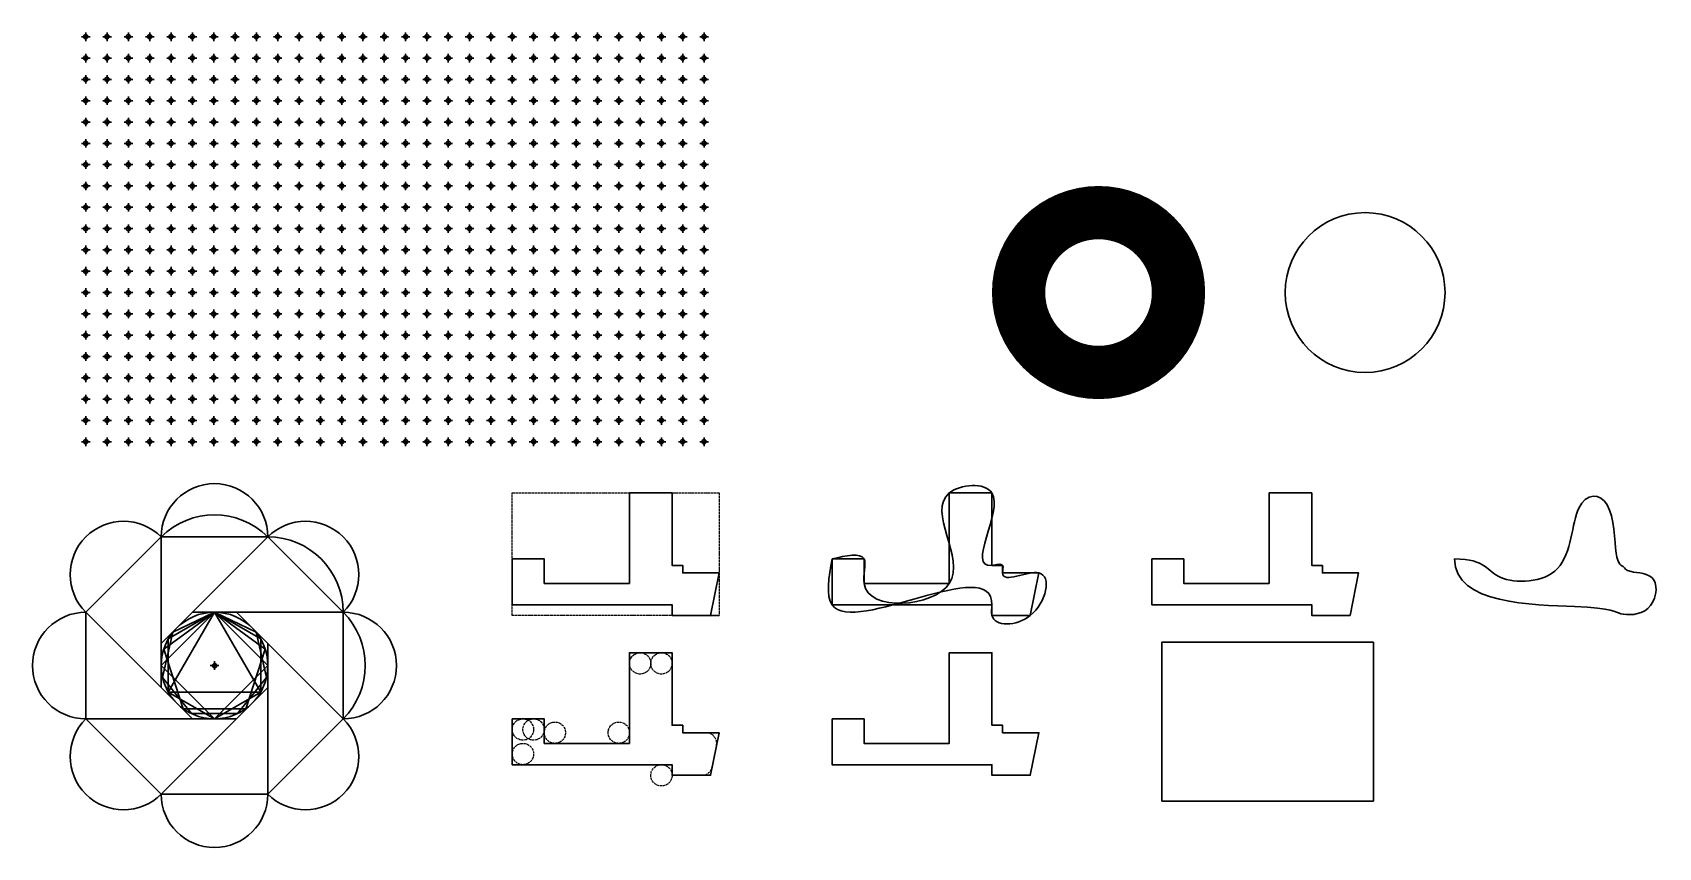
# Model space of a CAD drawing. Header units: millimetres. Extents: x -25 to 738, y -60 to 322.
import ezdxf

# ---------------------------------------------------------------- set-up
doc = ezdxf.new("R2010")
doc.units = ezdxf.units.MM
doc.header["$LTSCALE"] = 0.1
doc.header["$PDMODE"] = 34
doc.header["$PDSIZE"] = 2
doc.linetypes.add('ACAD_ISO02W100', pattern=[15, 12, -3])
doc.layers.add('0-Object', color=7, linetype='Continuous', lineweight=30)
doc.layers.add('0-Sketch', color=20, linetype='ACAD_ISO02W100')

msp = doc.modelspace()

# ---------------------------------------------------------------- linework, layer by layer
at = {"layer": '0-Object'}
for p, q in [((35.36, 85.36), (0, 50)), ((35.36, 14.64), (35.36, 85.36)), ((35.36, 85.36), (35.36, 14.64)), ((35.36, 85.36), (35.36, 35.36)), ((35.36, 35.36), (85.36, 85.36)), ((85.36, 85.36), (35.36, 85.36)), ((85.36, 85.36), (50, 50)), ((120.71, 50), (85.36, 85.36)), ((50, 0), (0, 50)), ((0, 50), (0, 0)), ((0, 50), (35.36, 14.64)), ((50, 50), (120.71, 50)), ((120.71, 50), (70.71, 50)), ((70.71, 50), (120.71, 0)), ((120.71, 0), (120.71, 50)), ((120.71, 0), (85.36, 35.36)), ((85.36, 35.36), (85.36, -35.36)), ((504.67, 36), (603.9, 36)), ((504.67, -38.67), (504.67, 36)), ((603.9, 36), (603.9, -38.67)), ((85.36, 14.64), (35.36, -35.36)), ((85.36, -35.36), (85.36, 14.64)), ((0, 0), (50, 0)), ((70.71, 0), (0, 0)), ((0, 0), (35.36, -35.36)), ((85.36, -35.36), (120.71, 0)), ((35.36, -35.36), (70.71, 0)), ((35.36, -35.36), (85.36, -35.36)), ((603.9, -38.67), (504.67, -38.67))]:
    msp.add_line(p, q, dxfattribs=at)
at = {"layer": '0-Object', "const_width": 25}
msp.add_lwpolyline([(437.5, 200, 1), (512.5, 200, 1)], format="xyb", close=True, dxfattribs=at)
at = {"layer": '0-Object'}
for points in [[(200, 75), (215, 75), (215, 63.5), (255, 63.5), (255, 106), (275, 106), (275, 72), (280, 72), (280, 68.5), (297, 68.5), (293, 48.5), (275, 48.5), (275, 53.5), (200, 53.5), (200, 75)], [(350, 75), (365, 75), (365, 63.5), (405, 63.5), (405, 106), (425, 106), (425, 72), (430, 72), (430, 68.5), (447, 68.5), (443, 48.5), (425, 48.5), (425, 53.5), (350, 53.5), (350, 75)], [(500, 75), (515, 75), (515, 63.5), (555, 63.5), (555, 106), (575, 106), (575, 72), (580, 72), (580, 68.5), (597, 68.5), (593, 48.5), (575, 48.5), (575, 53.5), (500, 53.5), (500, 75)], [(200, 0), (215, 0), (215, -11.5), (255, -11.5), (255, 31), (275, 31), (275, -3), (280, -3), (280, -6.5), (297, -6.5), (293, -26.5), (275, -26.5), (275, -21.5), (200, -21.5), (200, 0)], [(350, 0), (365, 0), (365, -11.5), (405, -11.5), (405, 31), (425, 31), (425, -3), (430, -3), (430, -6.5), (447, -6.5), (443, -26.5), (425, -26.5), (425, -21.5), (350, -21.5), (350, 0)]]:
    msp.add_lwpolyline(points, dxfattribs=at)
for points in [[(60.36, 50), (35.36, 25), (60.36, 0), (85.36, 25)], [(60.36, 50), (40.81, 40.59), (35.98, 19.44), (49.51, 2.48), (71.2, 2.48), (84.73, 19.44), (79.9, 40.59)], [(60.36, 50), (36.58, 32.73), (45.66, 4.77), (75.05, 4.77), (84.13, 32.73)], [(60.36, 50), (38.7, 12.5), (82.01, 12.5)], [(60.36, 50), (38.7, 37.5), (38.7, 12.5), (60.36, 0), (82.01, 12.5), (82.01, 37.5)]]:
    msp.add_lwpolyline(points, close=True, dxfattribs=at)
msp.add_circle((60.36, 25), 25, dxfattribs=at)
for centre, radius, start, end in [((600, 200), 37.5, 0, 180), ((600, 200), 37.5, 180, 0), ((60.36, 85.36), 25, 0, 180), ((17.68, 67.68), 25, 45, 225), ((60.36, 60.36), 35.36, 45, 135), ((103.03, 67.68), 25, 315, 135), ((103.03, 67.68), 25, 315, 135), ((85.36, 50), 35.36, 360, 90), ((0, 25), 25, 90, 270), ((120.71, 25), 25, 270, 90), ((95.71, 25), 35.36, 315, 45), ((103.03, -17.68), 25, 225, 45), ((17.68, -17.68), 25, 135, 315), ((60.36, -35.36), 25, 180, 0)]:
    msp.add_arc(centre, radius, start, end, dxfattribs=at)
msp.add_spline([(350, 75), (365, 75), (365, 63.5), (405, 63.5), (405, 106), (425, 106), (425, 72), (430, 72), (430, 68.5), (447, 68.5), (443, 48.5), (425, 48.5), (425, 53.5), (350, 53.5), (350, 75)], degree=3, dxfattribs=at)
msp.add_open_spline([(641.96, 75), (656.96, 75), (656.96, 63.5), (696.96, 63.5), (696.96, 106), (716.96, 106), (716.96, 72), (721.96, 72), (721.96, 68.5), (738.96, 68.5), (734.96, 48.5), (716.96, 48.5), (716.96, 53.5), (641.96, 53.5), (641.96, 75)], degree=3, dxfattribs=at)
for p in [(0, 320), (10, 320), (20, 320), (30, 320), (40, 320), (50, 320), (60, 320), (70, 320), (80, 320), (90, 320), (100, 320), (110, 320), (120, 320), (130, 320), (140, 320), (150, 320), (160, 320), (170, 320), (180, 320), (190, 320), (200, 320), (210, 320), (220, 320), (230, 320), (240, 320), (250, 320), (260, 320), (270, 320), (280, 320), (290, 320), (0, 310), (10, 310), (20, 310), (30, 310), (40, 310), (50, 310), (60, 310), (70, 310), (80, 310), (90, 310), (100, 310), (110, 310), (120, 310), (130, 310), (140, 310), (150, 310), (160, 310), (170, 310), (180, 310), (190, 310), (200, 310), (210, 310), (220, 310), (230, 310), (240, 310), (250, 310), (260, 310), (270, 310), (280, 310), (290, 310), (0, 300), (10, 300), (20, 300), (30, 300), (40, 300), (50, 300), (60, 300), (70, 300), (80, 300), (90, 300), (100, 300), (110, 300), (120, 300), (130, 300), (140, 300), (150, 300), (160, 300), (170, 300), (180, 300), (190, 300), (200, 300), (210, 300), (220, 300), (230, 300), (240, 300), (250, 300), (260, 300), (270, 300), (280, 300), (290, 300), (0, 290), (10, 290), (20, 290), (30, 290), (40, 290), (50, 290), (60, 290), (70, 290), (80, 290), (90, 290), (100, 290), (110, 290), (120, 290), (130, 290), (140, 290), (150, 290), (160, 290), (170, 290), (180, 290), (190, 290), (200, 290), (210, 290), (220, 290), (230, 290), (240, 290), (250, 290), (260, 290), (270, 290), (280, 290), (290, 290), (0, 280), (10, 280), (20, 280), (30, 280), (40, 280), (50, 280), (60, 280), (70, 280), (80, 280), (90, 280), (100, 280), (110, 280), (120, 280), (130, 280), (140, 280), (150, 280), (160, 280), (170, 280), (180, 280), (190, 280), (200, 280), (210, 280), (220, 280), (230, 280), (240, 280), (250, 280), (260, 280), (270, 280), (280, 280), (290, 280), (0, 270), (10, 270), (20, 270), (30, 270), (40, 270), (50, 270), (60, 270), (70, 270), (80, 270), (90, 270), (100, 270), (110, 270), (120, 270), (130, 270), (140, 270), (150, 270), (160, 270), (170, 270), (180, 270), (190, 270), (200, 270), (210, 270), (220, 270), (230, 270), (240, 270), (250, 270), (260, 270), (270, 270), (280, 270), (290, 270), (0, 260), (10, 260), (20, 260), (30, 260), (40, 260), (50, 260), (60, 260), (70, 260), (80, 260), (90, 260), (100, 260), (110, 260), (120, 260), (130, 260), (140, 260), (150, 260), (160, 260), (170, 260), (180, 260), (190, 260), (200, 260), (210, 260), (220, 260), (230, 260), (240, 260), (250, 260), (260, 260), (270, 260), (280, 260), (290, 260), (0, 250), (10, 250), (20, 250), (30, 250), (40, 250), (50, 250), (60, 250), (70, 250), (80, 250), (90, 250), (100, 250), (110, 250), (120, 250), (130, 250), (140, 250), (150, 250), (160, 250), (170, 250), (180, 250), (190, 250), (200, 250), (210, 250), (220, 250), (230, 250), (240, 250), (250, 250), (260, 250), (270, 250), (280, 250), (290, 250), (0, 240), (10, 240), (20, 240), (30, 240), (40, 240), (50, 240), (60, 240), (70, 240), (80, 240), (90, 240), (100, 240), (110, 240), (120, 240), (130, 240), (140, 240), (150, 240), (160, 240), (170, 240), (180, 240), (190, 240), (200, 240), (210, 240), (220, 240), (230, 240), (240, 240), (250, 240), (260, 240), (270, 240), (280, 240), (290, 240), (0, 230), (10, 230), (20, 230), (30, 230), (40, 230), (50, 230), (60, 230), (70, 230), (80, 230), (90, 230), (100, 230), (110, 230), (120, 230), (130, 230), (140, 230), (150, 230), (160, 230), (170, 230), (180, 230), (190, 230), (200, 230), (210, 230), (220, 230), (230, 230), (240, 230), (250, 230), (260, 230), (270, 230), (280, 230), (290, 230), (0, 220), (10, 220), (20, 220), (30, 220), (40, 220), (50, 220), (60, 220), (70, 220), (80, 220), (90, 220), (100, 220), (110, 220), (120, 220), (130, 220), (140, 220), (150, 220), (160, 220), (170, 220), (180, 220), (190, 220), (200, 220), (210, 220), (220, 220), (230, 220), (240, 220), (250, 220), (260, 220), (270, 220), (280, 220), (290, 220), (0, 210), (10, 210), (20, 210), (30, 210), (40, 210), (50, 210), (60, 210), (70, 210), (80, 210), (90, 210), (100, 210), (110, 210), (120, 210), (130, 210), (140, 210), (150, 210), (160, 210), (170, 210), (180, 210), (190, 210), (200, 210), (210, 210), (220, 210), (230, 210), (240, 210), (250, 210), (260, 210), (270, 210), (280, 210), (290, 210), (0, 200), (10, 200), (20, 200), (30, 200), (40, 200), (50, 200), (60, 200), (70, 200), (80, 200), (90, 200), (100, 200), (110, 200), (120, 200), (130, 200), (140, 200), (150, 200), (160, 200), (170, 200), (180, 200), (190, 200), (200, 200), (210, 200), (220, 200), (230, 200), (240, 200), (250, 200), (260, 200), (270, 200), (280, 200), (290, 200), (0, 190), (10, 190), (20, 190), (30, 190), (40, 190), (50, 190), (60, 190), (70, 190), (80, 190), (90, 190), (100, 190), (110, 190), (120, 190), (130, 190), (140, 190), (150, 190), (160, 190), (170, 190), (180, 190), (190, 190), (200, 190), (210, 190), (220, 190), (230, 190), (240, 190), (250, 190), (260, 190), (270, 190), (280, 190), (290, 190), (0, 180), (10, 180), (20, 180), (30, 180), (40, 180), (50, 180), (60, 180), (70, 180), (80, 180), (90, 180), (100, 180), (110, 180), (120, 180), (130, 180), (140, 180), (150, 180), (160, 180), (170, 180), (180, 180), (190, 180), (200, 180), (210, 180), (220, 180), (230, 180), (240, 180), (250, 180), (260, 180), (270, 180), (280, 180), (290, 180), (0, 170), (10, 170), (20, 170), (30, 170), (40, 170), (50, 170), (60, 170), (70, 170), (80, 170), (90, 170), (100, 170), (110, 170), (120, 170), (130, 170), (140, 170), (150, 170), (160, 170), (170, 170), (180, 170), (190, 170), (200, 170), (210, 170), (220, 170), (230, 170), (240, 170), (250, 170), (260, 170), (270, 170), (280, 170), (290, 170), (0, 160), (10, 160), (20, 160), (30, 160), (40, 160), (50, 160), (60, 160), (70, 160), (80, 160), (90, 160), (100, 160), (110, 160), (120, 160), (130, 160), (140, 160), (150, 160), (160, 160), (170, 160), (180, 160), (190, 160), (200, 160), (210, 160), (220, 160), (230, 160), (240, 160), (250, 160), (260, 160), (270, 160), (280, 160), (290, 160), (0, 150), (10, 150), (20, 150), (30, 150), (40, 150), (50, 150), (60, 150), (70, 150), (80, 150), (90, 150), (100, 150), (110, 150), (120, 150), (130, 150), (140, 150), (150, 150), (160, 150), (170, 150), (180, 150), (190, 150), (200, 150), (210, 150), (220, 150), (230, 150), (240, 150), (250, 150), (260, 150), (270, 150), (280, 150), (290, 150), (0, 140), (10, 140), (20, 140), (30, 140), (40, 140), (50, 140), (60, 140), (70, 140), (80, 140), (90, 140), (100, 140), (110, 140), (120, 140), (130, 140), (140, 140), (150, 140), (160, 140), (170, 140), (180, 140), (190, 140), (200, 140), (210, 140), (220, 140), (230, 140), (240, 140), (250, 140), (260, 140), (270, 140), (280, 140), (290, 140), (0, 130), (10, 130), (20, 130), (30, 130), (40, 130), (50, 130), (60, 130), (70, 130), (80, 130), (90, 130), (100, 130), (110, 130), (120, 130), (130, 130), (140, 130), (150, 130), (160, 130), (170, 130), (180, 130), (190, 130), (200, 130), (210, 130), (220, 130), (230, 130), (240, 130), (250, 130), (260, 130), (270, 130), (280, 130), (290, 130), (60.36, 25)]:
    msp.add_point(p, dxfattribs=at)
at = {"layer": '0-Sketch'}
msp.add_line((293, 48.5), (297, 48.5), dxfattribs=at)
msp.add_lwpolyline([(200, 106), (297, 106), (297, 48.5), (200, 48.5)], close=True, dxfattribs=at)
for centre in [(260, 26), (270, 26), (205, -5), (210, -5), (220, -6.5), (250, -6.5), (205, -16.5), (270, -26.5)]:
    msp.add_circle(centre, 5, dxfattribs=at)
for centre, start, end in [((290.9, -11.5), 348.69007, 90), ((288.9, -21.5), 270, 348.69007)]:
    msp.add_arc(centre, 5, start, end, dxfattribs=at)

doc.saveas('drawing.dxf')
